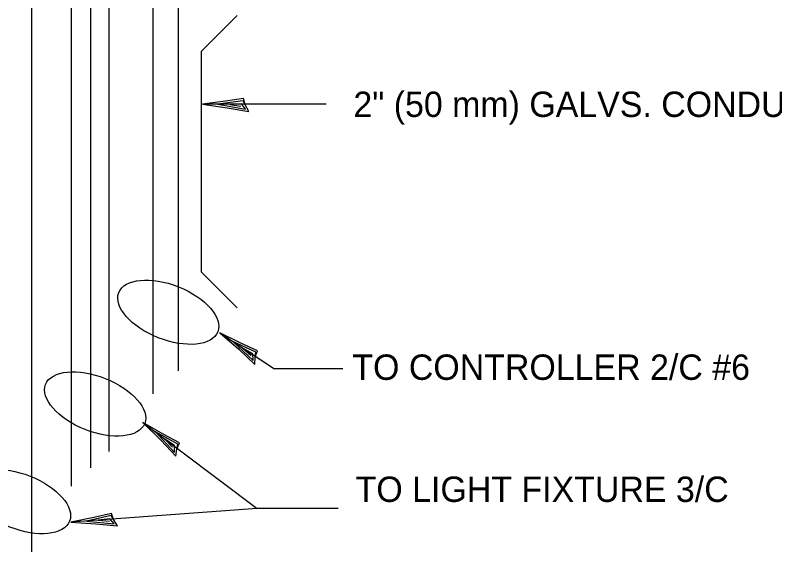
# Model space of a CAD drawing. Extents: x 58165 to 58845, y 43275 to 43715.
# Drawn here: x 58352.3 to 58424.2, y 43367.6 to 43418.4 of the extents above; entities that cross this region are included whole.
import ezdxf

# ---------------------------------------------------------------- set-up
doc = ezdxf.new("R2010")
doc.units = 0
doc.layers.add('Design_EX_Roadway Notes', color=7, linetype='Continuous')
doc.layers.add('Signals_PR_Detector Loop', color=7, linetype='Continuous')

msp = doc.modelspace()

# ---------------------------------------------------------------- linework, layer by layer
at = {"layer": 'Design_EX_Roadway Notes'}
for p, q in [((58381.76, 43409.959), (58370.029, 43409.959)), ((58371.695, 43388.354), (58376.855, 43384.938)), ((58383.329, 43384.938), (58376.855, 43384.938)), ((58364.402, 43379.861), (58375.202, 43371.737)), ((58375.202, 43371.737), (58357.57, 43370.444)), ((58382.867, 43371.737), (58375.202, 43371.737))]:
    msp.add_line(p, q, dxfattribs=at)
for points in [[(58374.068, 43409.898), (58373.931, 43410.502), (58372.226, 43410.24), (58370.027, 43409.957), (58372.373, 43409.636), (58374.428, 43409.275), (58374.068, 43409.898), (58373.887, 43410.297), (58371.505, 43409.956), (58374.11, 43409.499), (58373.723, 43410.01), (58372.628, 43409.94), (58373.681, 43409.78)], [(58375.031, 43386.075), (58375.249, 43386.653), (58373.684, 43387.375), (58371.695, 43388.354), (58373.472, 43386.792), (58374.986, 43385.357), (58375.031, 43386.075), (58375.1, 43386.507), (58372.926, 43387.536), (58374.845, 43385.718), (58374.806, 43386.358), (58373.855, 43386.905), (58374.643, 43386.19)], [(58367.595, 43377.385), (58367.848, 43377.948), (58366.328, 43378.763), (58364.402, 43379.861), (58366.082, 43378.194), (58367.506, 43376.67), (58367.595, 43377.385), (58367.689, 43377.812), (58365.581, 43378.97), (58367.388, 43377.039), (58367.387, 43377.68), (58366.47, 43378.285), (58367.214, 43377.523)], [(58361.604, 43370.68), (58361.424, 43371.271), (58359.742, 43370.884), (58357.569, 43370.442), (58359.931, 43370.294), (58362.008, 43370.084), (58361.604, 43370.68), (58361.394, 43371.064), (58359.045, 43370.548), (58361.675, 43370.283), (58361.253, 43370.766), (58360.164, 43370.616), (58361.226, 43370.533)]]:
    msp.add_lwpolyline(points, dxfattribs=at)
for centre in [(58366.802, 43390.294), (58359.878, 43381.616), (58352.769, 43372.383)]:
    msp.add_ellipse(centre, major_axis=(-4.688, 1.853), ratio=0.514276, dxfattribs=at)
at = {"layer": 'Signals_PR_Detector Loop'}
for p, q in [((58353.852, 43432.486), (58353.852, 43367.637)), ((58359.446, 43429.735), (58359.446, 43375.563)), ((58361.182, 43427.696), (58361.182, 43377.117)), ((58365.329, 43423.017), (58365.329, 43382.578)), ((58357.614, 43422.399), (58357.614, 43373.833)), ((58367.741, 43419.185), (58367.741, 43384.765))]:
    msp.add_line(p, q, dxfattribs=at)
msp.add_lwpolyline([(58373.307, 43418.362), (58369.911, 43414.967), (58369.911, 43394.116), (58373.307, 43390.719)], dxfattribs=at)

# ---------------------------------------------------------------- texts
at = {"layer": 'Design_EX_Roadway Notes'}
for s, height, p in [('2" (50 mm) GALVS. CONDUIT MINIMUM', 2.40002, (58384.326, 43408.759)), ('TO CONTROLLER 2/C #6', 2.40077, (58384.223, 43383.897)), ('TO LIGHT FIXTURE 3/C', 2.40077, (58384.534, 43372.351))]:
    msp.add_text(s, height=height, dxfattribs=at).set_placement(p)

doc.saveas('drawing.dxf')
